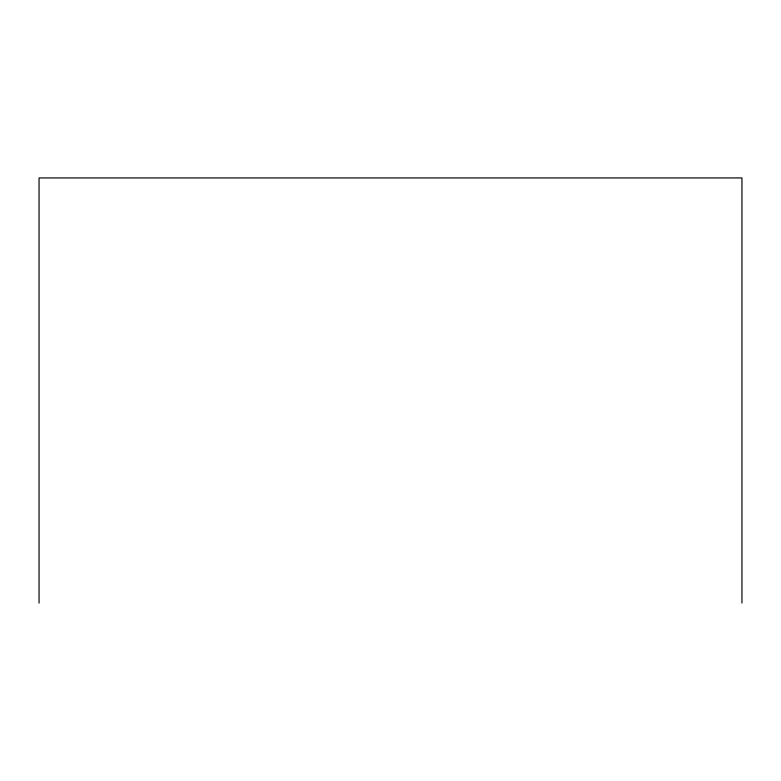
<?xml version="1.0" encoding="UTF-8"?>
<svg xmlns="http://www.w3.org/2000/svg" width="781" height="781" viewBox="0 0 781 781"><rect width="100%" height="100%" fill="white"/><g stroke="black" fill="none" stroke-linecap="round" stroke-linejoin="round"><path stroke-width="1.17" d="M741.95 603.069L741.95 177.931L39.05 177.931L39.05 603.069"/></g></svg>
